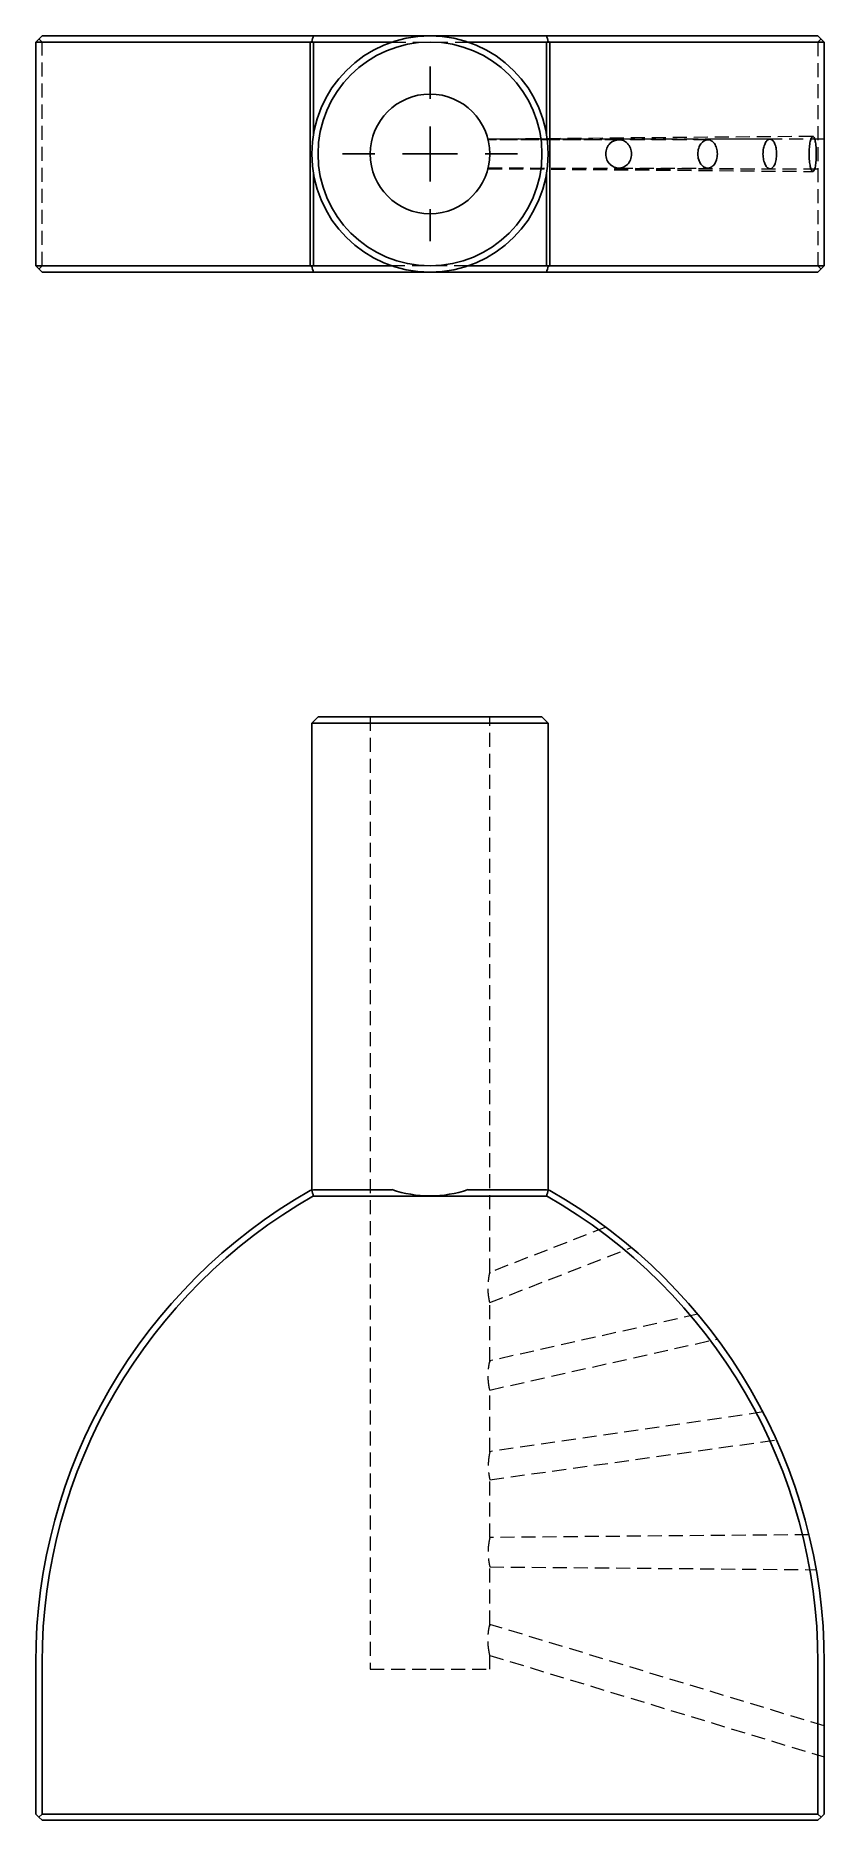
# Model space of a CAD drawing. Header units: millimetres. Extents: x 47 to 234, y 7 to 169.
# Drawn here: x 47.3 to 118.7, y 7 to 168.7 of the extents above.
import ezdxf

# ---------------------------------------------------------------- set-up
doc = ezdxf.new("R2010")
doc.units = ezdxf.units.MM
doc.linetypes.add('HIDDEN', pattern=[1.905, 1.27, -0.635])
doc.layers.add('10', color=7, linetype='Continuous')

# ---------------------------------------------------------------- blocks, each defined once
blk = doc.blocks.new('SW_CENTERMARKSYMBOL_0')
at = {"layer": '10', "color": 0}
for p, q in [((0, 5), (0, 7.92)), ((0, 0), (0, 2.5)), ((-5, 0), (-7.92, 0)), ((0, 0), (-2.5, 0)), ((0, 0), (0, -2.5)), ((0, 0), (2.5, 0)), ((5, 0), (7.92, 0)), ((0, -5), (0, -7.92))]:
    blk.add_line(p, q, dxfattribs=at)

msp = doc.modelspace()

# ---------------------------------------------------------------- linework, layer by layer
at = {"color": 7, "linetype": 'Continuous', "lineweight": 25}
for p, q in [((47.86, 168.71), (47.29, 168.14)), ((47.86, 168.71), (72.44, 168.71)), ((72.44, 168.71), (83, 168.71)), ((83, 168.71), (93.56, 168.71)), ((93.56, 168.71), (118.14, 168.71)), ((118.71, 168.14), (118.14, 168.71)), ((72.15, 168.14), (47.29, 168.14)), ((47.29, 168.14), (47.29, 147.86)), ((72.15, 147.86), (72.15, 168.14)), ((72.3, 168.18), (72.44, 168.14)), ((79.55, 168.14), (72.44, 168.14)), ((72.44, 168.14), (72.44, 159.79)), ((93.56, 168.14), (86.45, 168.14)), ((93.56, 168.14), (93.7, 168.18)), ((93.56, 159.79), (93.56, 168.14)), ((93.85, 168.14), (93.85, 147.86)), ((118.71, 168.14), (93.85, 168.14)), ((118.71, 168.14), (118.71, 147.86)), ((72.44, 156.21), (72.44, 147.86)), ((93.56, 147.86), (93.56, 156.21)), ((47.29, 147.86), (47.86, 147.29)), ((47.29, 147.86), (72.15, 147.86)), ((72.44, 147.29), (47.86, 147.29)), ((72.44, 147.86), (72.3, 147.82)), ((72.44, 147.86), (79.55, 147.86)), ((83, 147.29), (72.44, 147.29)), ((93.56, 147.29), (83, 147.29)), ((86.45, 147.86), (93.56, 147.86)), ((93.7, 147.82), (93.56, 147.86)), ((118.14, 147.29), (93.56, 147.29)), ((93.85, 147.86), (118.71, 147.86)), ((118.14, 147.29), (118.71, 147.86)), ((72.86, 107), (72.29, 106.43)), ((72.86, 107), (93.14, 107)), ((93.71, 106.43), (93.14, 107)), ((72.29, 106.43), (72.29, 64.1)), ((93.71, 106.43), (72.29, 106.43)), ((93.71, 64.1), (93.71, 106.43)), ((72.44, 64.14), (72.3, 64.11)), ((72.44, 64.14), (79.55, 64.14)), ((83, 63.57), (72.44, 63.57)), ((93.56, 63.57), (83, 63.57)), ((86.45, 64.14), (93.56, 64.14)), ((93.7, 64.11), (93.56, 64.14)), ((47.29, 7.57), (47.29, 21.29)), ((47.86, 21.29), (47.86, 7.57)), ((118.14, 7.57), (118.14, 21.29)), ((118.71, 21.29), (118.71, 7.57)), ((47.29, 7.57), (47.57, 7.29)), ((47.57, 7.29), (47.86, 7.57)), ((47.57, 7.29), (47.86, 7)), ((47.86, 7.57), (118.14, 7.57)), ((118.14, 7), (47.86, 7)), ((118.14, 7.57), (118.43, 7.29)), ((118.14, 7), (118.43, 7.29)), ((118.43, 7.29), (118.71, 7.57))]:
    msp.add_line(p, q, dxfattribs=at)
at = {"color": 7, "linetype": 'HIDDEN', "lineweight": 18}
for p, q in [((47.86, 168.14), (47.57, 168.43)), ((118.43, 168.43), (118.14, 168.14)), ((47.86, 147.86), (47.86, 168.14)), ((72.15, 168.14), (72.44, 168.14)), ((79.55, 168.14), (86.45, 168.14)), ((93.56, 168.14), (93.85, 168.14)), ((118.14, 168.14), (118.14, 147.86)), ((117.69, 159.59), (88.26, 159.33)), ((118.71, 159.34), (88.26, 159.34)), ((100.11, 159.29), (88.27, 159.29)), ((88.27, 159.29), (88.27, 159.29)), ((113.8, 159.34), (88.28, 159.26)), ((108.16, 159.29), (100.11, 159.29)), ((88.26, 156.67), (117.68, 156.41)), ((88.26, 156.66), (118.71, 156.66)), ((88.27, 156.71), (100.11, 156.71)), ((88.28, 156.74), (113.8, 156.66)), ((100.11, 156.71), (108.16, 156.71)), ((47.57, 147.57), (47.86, 147.86)), ((72.44, 147.86), (72.15, 147.86)), ((86.45, 147.86), (79.55, 147.86)), ((93.85, 147.86), (93.56, 147.86)), ((118.14, 147.86), (118.43, 147.57)), ((77.58, 107), (77.58, 20.7)), ((88.42, 56.65), (88.42, 107)), ((72.3, 64.11), (72.29, 64.1)), ((93.71, 64.1), (93.7, 64.11)), ((98.93, 60.75), (88.42, 56.66)), ((88.42, 53.91), (101.25, 58.9)), ((88.42, 48.61), (88.42, 53.91)), ((107.27, 52.86), (88.42, 48.63)), ((88.42, 45.99), (109.03, 50.61)), ((88.42, 40.4), (88.42, 45.99)), ((113.17, 44), (88.42, 40.4)), ((88.42, 37.86), (114.39, 41.47)), ((88.42, 32.63), (88.42, 37.88)), ((117.33, 32.88), (88.42, 32.63)), ((88.42, 24.73), (88.42, 29.98)), ((88.42, 29.96), (117.99, 29.71)), ((118.71, 15.55), (88.42, 24.75)), ((88.42, 20.7), (88.42, 21.94)), ((88.42, 21.94), (118.71, 12.74)), ((77.58, 20.7), (83, 20.7)), ((83, 20.7), (88.42, 20.7))]:
    msp.add_line(p, q, dxfattribs=at)
at = {"color": 7, "linetype": 'Continuous', "lineweight": 25}
for radius in [10.71, 10.14, 5.42]:
    msp.add_circle((83, 158), radius, dxfattribs=at)
for centre, radius, start, end in [((96.52, 21.29), 49.23, 119.6637, 180), ((96.52, 21.29), 48.66, 119.6637, 180), ((83, 74.29), 10.71, 251.2031, 270), ((83, 74.29), 10.71, 270, 288.7969), ((69.48, 21.29), 48.66, 0, 60.3363), ((69.48, 21.29), 49.23, 0, 60.3363)]:
    msp.add_arc(centre, radius, start, end, dxfattribs=at)
for points in [[(72.44, 168.71), (72.39, 168.54), (72.34, 168.36), (72.3, 168.18)], [(93.7, 168.18), (93.66, 168.36), (93.61, 168.54), (93.56, 168.71)], [(72.15, 168.14), (72.2, 168.16), (72.25, 168.17), (72.3, 168.18)], [(93.7, 168.18), (93.75, 168.17), (93.8, 168.16), (93.85, 168.14)], [(72.3, 147.82), (72.25, 147.83), (72.2, 147.84), (72.15, 147.86)], [(72.3, 147.82), (72.34, 147.64), (72.39, 147.46), (72.44, 147.29)], [(93.56, 147.29), (93.61, 147.46), (93.66, 147.64), (93.7, 147.82)], [(93.85, 147.86), (93.8, 147.84), (93.75, 147.83), (93.7, 147.82)], [(72.3, 64.11), (72.25, 64.09), (72.2, 64.08), (72.15, 64.07)], [(72.3, 64.11), (72.34, 63.93), (72.39, 63.75), (72.44, 63.57)], [(93.56, 63.57), (93.61, 63.75), (93.66, 63.93), (93.7, 64.11)], [(93.85, 64.07), (93.8, 64.08), (93.75, 64.09), (93.7, 64.11)]]:
    msp.add_open_spline(points, degree=3, dxfattribs=at)
for points, knots in [([(101.25, 158), (101.25, 158.18), (101.22, 158.37), (101.12, 158.61), (101.08, 158.68), (100.99, 158.82), (100.94, 158.89), (100.78, 159.06), (100.65, 159.15), (100.39, 159.26), (100.24, 159.29), (99.82, 159.28), (99.53, 159.17), (99.19, 158.83), (99.09, 158.68), (98.96, 158.36), (98.92, 158.18), (98.92, 157.91), (98.93, 157.81), (98.97, 157.64), (98.99, 157.55), (99.09, 157.31), (99.19, 157.17), (99.42, 156.95), (99.55, 156.86), (99.82, 156.74), (99.96, 156.72), (100.25, 156.71), (100.39, 156.74), (100.66, 156.86), (100.78, 156.94), (101, 157.17), (101.09, 157.31), (101.19, 157.56), (101.21, 157.64), (101.24, 157.82), (101.25, 157.91), (101.25, 158)], [0, 0, 0, 0, 0.0625, 0.0625, 0.09375, 0.09375, 0.125, 0.125, 0.1875, 0.1875, 0.25, 0.25, 0.375, 0.375, 0.4375, 0.4375, 0.5, 0.5, 0.53125, 0.53125, 0.5625, 0.5625, 0.625, 0.625, 0.6875, 0.6875, 0.75, 0.75, 0.8125, 0.8125, 0.875, 0.875, 0.9375, 0.9375, 0.96875, 0.96875, 1, 1, 1, 1]), ([(109.03, 158), (109.03, 158.18), (109, 158.36), (108.93, 158.6), (108.9, 158.67), (108.84, 158.81), (108.8, 158.88), (108.72, 158.99), (108.68, 159.04), (108.58, 159.13), (108.53, 159.17), (108.38, 159.26), (108.27, 159.29), (107.94, 159.28), (107.72, 159.16), (107.5, 158.87), (107.46, 158.81), (107.39, 158.67), (107.36, 158.59), (107.29, 158.35), (107.26, 158.17), (107.26, 157.91), (107.27, 157.82), (107.29, 157.65), (107.31, 157.56), (107.39, 157.32), (107.46, 157.18), (107.63, 156.95), (107.73, 156.87), (107.94, 156.75), (108.05, 156.72), (108.27, 156.71), (108.38, 156.74), (108.58, 156.86), (108.68, 156.95), (108.84, 157.18), (108.91, 157.32), (108.98, 157.56), (109, 157.65), (109.02, 157.82), (109.03, 157.91), (109.03, 158)], [0, 0, 0, 0, 0.0625, 0.0625, 0.09375, 0.09375, 0.125, 0.125, 0.15625, 0.15625, 0.1875, 0.1875, 0.25, 0.25, 0.375, 0.375, 0.40625, 0.40625, 0.4375, 0.4375, 0.5, 0.5, 0.53125, 0.53125, 0.5625, 0.5625, 0.625, 0.625, 0.6875, 0.6875, 0.75, 0.75, 0.8125, 0.8125, 0.875, 0.875, 0.9375, 0.9375, 0.96875, 0.96875, 1, 1, 1, 1]), ([(114.21, 158.97), (114.26, 158.85), (114.31, 158.7), (114.36, 158.46), (114.37, 158.37), (114.38, 158.19), (114.39, 158.11), (114.39, 157.83), (114.37, 157.66), (114.33, 157.41), (114.31, 157.33), (114.27, 157.18), (114.25, 157.11), (114.16, 156.93), (114.1, 156.83), (113.96, 156.7), (113.88, 156.66), (113.72, 156.66), (113.64, 156.69), (113.5, 156.82), (113.42, 156.91), (113.33, 157.09), (113.31, 157.16), (113.26, 157.3), (113.24, 157.38), (113.2, 157.55), (113.19, 157.63), (113.17, 157.8), (113.16, 157.9), (113.16, 158.16), (113.18, 158.35), (113.25, 158.67), (113.3, 158.82), (113.41, 159.07), (113.48, 159.17), (113.63, 159.3), (113.71, 159.34), (113.83, 159.34), (113.87, 159.33), (113.94, 159.3), (113.98, 159.28), (114.09, 159.19), (114.15, 159.09), (114.21, 158.97)], [0, 0, 0, 0, 0.0625, 0.0625, 0.09375, 0.09375, 0.125, 0.125, 0.1875, 0.1875, 0.21875, 0.21875, 0.25, 0.25, 0.3125, 0.3125, 0.375, 0.375, 0.4375, 0.4375, 0.5, 0.5, 0.53125, 0.53125, 0.5625, 0.5625, 0.59375, 0.59375, 0.625, 0.625, 0.6875, 0.6875, 0.75, 0.75, 0.8125, 0.8125, 0.875, 0.875, 0.90625, 0.90625, 0.9375, 0.9375, 1, 1, 1, 1]), ([(117.9, 159.14), (117.93, 159), (117.95, 158.82), (117.97, 158.53), (117.98, 158.43), (117.99, 158.22), (117.99, 158.12), (117.99, 157.91), (117.99, 157.8), (117.98, 157.6), (117.98, 157.5), (117.95, 157.21), (117.93, 157.03), (117.89, 156.81), (117.88, 156.74), (117.85, 156.63), (117.83, 156.58), (117.79, 156.5), (117.77, 156.47), (117.73, 156.42), (117.71, 156.41), (117.65, 156.41), (117.6, 156.45), (117.52, 156.6), (117.48, 156.72), (117.43, 156.93), (117.41, 157.01), (117.38, 157.18), (117.37, 157.28), (117.34, 157.56), (117.33, 157.77), (117.33, 158.09), (117.33, 158.19), (117.34, 158.4), (117.35, 158.5), (117.38, 158.79), (117.4, 158.97), (117.47, 159.26), (117.51, 159.38), (117.6, 159.54), (117.64, 159.58), (117.7, 159.59), (117.72, 159.58), (117.77, 159.54), (117.78, 159.51), (117.82, 159.44), (117.84, 159.39), (117.87, 159.28), (117.89, 159.21), (117.9, 159.14)], [0, 0, 0, 0, 0.0625, 0.0625, 0.09375, 0.09375, 0.125, 0.125, 0.15625, 0.15625, 0.1875, 0.1875, 0.25, 0.25, 0.28125, 0.28125, 0.3125, 0.3125, 0.34375, 0.34375, 0.375, 0.375, 0.4375, 0.4375, 0.5, 0.5, 0.53125, 0.53125, 0.5625, 0.5625, 0.625, 0.625, 0.65625, 0.65625, 0.6875, 0.6875, 0.75, 0.75, 0.8125, 0.8125, 0.875, 0.875, 0.90625, 0.90625, 0.9375, 0.9375, 0.96875, 0.96875, 1, 1, 1, 1])]:
    msp.add_open_spline(points, degree=3, knots=knots, dxfattribs=at)
at = {"color": 7, "linetype": 'HIDDEN', "lineweight": 18}
for points, knots in [([(88.42, 53.91), (88.42, 53.92), (88.41, 53.95), (88.37, 54.16), (88.31, 54.48), (88.27, 54.88), (88.26, 55.33), (88.29, 55.8), (88.34, 56.24), (88.4, 56.55), (88.43, 56.68), (88.42, 56.66), (88.4, 56.56), (88.4, 56.52)], [0, 0, 0, 0, 0.0902041, 0.1804165, 0.2703917, 0.3604916, 0.4532061, 0.5525148, 0.6598564, 0.7680344, 0.8634463, 0.9442822, 1, 1, 1, 1]), ([(88.42, 45.99), (88.42, 46.01), (88.41, 46.03), (88.36, 46.25), (88.31, 46.57), (88.27, 46.97), (88.26, 47.41), (88.29, 47.84), (88.34, 48.23), (88.4, 48.51), (88.43, 48.64), (88.42, 48.63), (88.4, 48.52), (88.39, 48.48)], [0, 0, 0, 0, 0.092455, 0.184912, 0.277205, 0.368563, 0.459465, 0.552843, 0.651153, 0.75173, 0.846969, 0.933865, 1, 1, 1, 1]), ([(88.42, 40.4), (88.42, 40.39), (88.41, 40.36), (88.37, 40.16), (88.32, 39.86), (88.28, 39.46), (88.27, 39.01), (88.3, 38.59), (88.34, 38.24), (88.39, 37.99), (88.42, 37.86), (88.42, 37.87), (88.42, 37.88)], [0, 0, 0, 0, 0.10041, 0.200908, 0.306376, 0.41725, 0.528469, 0.635512, 0.739822, 0.844831, 0.951199, 1, 1, 1, 1]), ([(88.42, 32.63), (88.42, 32.62), (88.41, 32.59), (88.37, 32.38), (88.31, 32.05), (88.26, 31.64), (88.25, 31.19), (88.28, 30.75), (88.33, 30.38), (88.39, 30.1), (88.42, 29.97), (88.42, 29.98), (88.42, 29.98)], [0, 0, 0, 0, 0.100526, 0.204732, 0.31153, 0.420073, 0.52676, 0.630933, 0.735937, 0.843755, 0.951974, 1, 1, 1, 1]), ([(88.42, 21.94), (88.42, 21.95), (88.41, 21.98), (88.37, 22.2), (88.31, 22.52), (88.26, 22.96), (88.25, 23.46), (88.28, 23.95), (88.33, 24.34), (88.39, 24.62), (88.43, 24.75), (88.43, 24.76), (88.4, 24.64), (88.39, 24.59)], [0, 0, 0, 0, 0.083079, 0.165955, 0.254066, 0.352501, 0.455938, 0.55495, 0.647069, 0.736492, 0.826319, 0.916828, 1, 1, 1, 1])]:
    msp.add_open_spline(points, degree=3, knots=knots, dxfattribs=at)

# ---------------------------------------------------------------- block references
at = {"layer": '10'}
msp.add_blockref('SW_CENTERMARKSYMBOL_0', (83, 158), dxfattribs=at)

doc.saveas('drawing.dxf')
